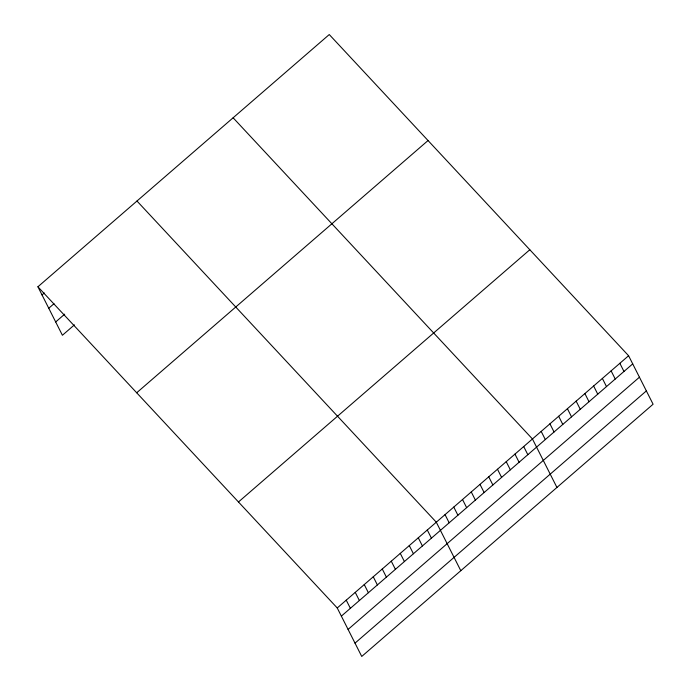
<?xml version="1.0" encoding="UTF-8"?>
<svg xmlns="http://www.w3.org/2000/svg" width="691" height="691" viewBox="0 0 691 691"><rect width="100%" height="100%" fill="white"/><g stroke="black" fill="none" stroke-linecap="round" stroke-linejoin="round"><path stroke-width="1.04" d="M37.91 286.782L329.262 34.55L628.594 355.735L653.09 404.218L361.739 656.45L337.243 607.968L37.91 286.782L62.406 335.265L74.412 324.874M42.03 294.936L44.284 292.984M48.759 308.246L54.01 303.695M55.686 321.954L64.686 314.163M136.688 392.773L428.04 140.541M238.464 501.977L529.816 249.745M337.243 607.968L628.594 355.735M341.363 616.122L632.714 363.889M348.083 629.432L639.434 377.2M355.01 643.14L646.361 390.916M233.117 117.79L532.45 438.975L556.937 487.457M136.973 201.021L436.306 522.206L460.793 570.688M619.853 363.302L623.973 371.464M611.112 370.868L615.232 379.031M602.371 378.435L606.491 386.597M593.629 386.001L597.75 394.164M584.888 393.568L589.008 401.73M576.147 401.134L580.276 409.297M567.415 408.701L571.535 416.863M558.673 416.267L562.794 424.429M549.932 423.833L554.052 431.996M541.191 431.4L545.311 439.562M523.709 446.541L527.829 454.695M514.968 454.108L519.088 462.262M506.227 461.674L510.347 469.828M497.485 469.241L501.606 477.395M488.744 476.807L492.864 484.961M480.003 484.374L484.123 492.528M471.262 491.94L475.382 500.094M462.521 499.507L466.641 507.66M453.78 507.073L457.908 515.227M445.047 514.64L449.167 522.793M427.297 530.006L431.417 538.159M418.288 537.797L422.408 545.959M409.288 545.596L413.408 553.75M400.279 553.387L404.399 561.55M391.279 561.187L395.399 569.341M382.27 568.987L386.39 577.14M373.261 576.778L377.381 584.94M364.261 584.577L368.381 592.731M355.252 592.368L359.372 600.531M346.251 600.168L350.372 608.322"/></g></svg>
